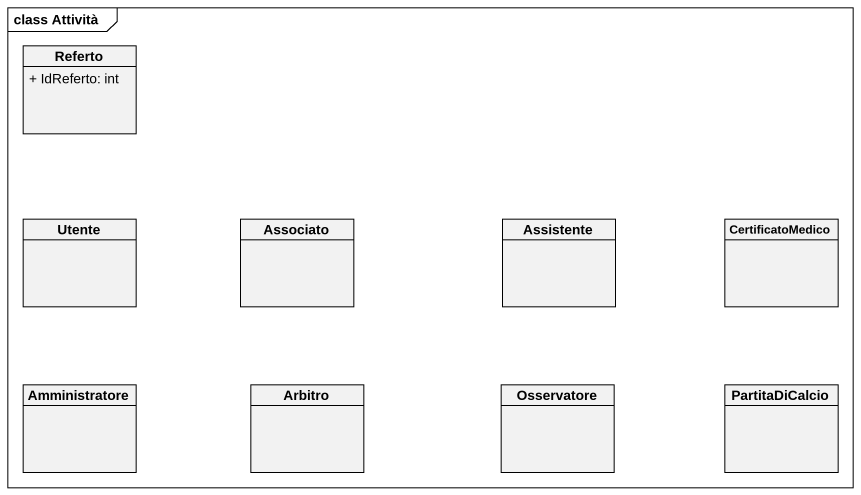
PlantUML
@startuml
mainframe class Attività
hide circle
hide empty members
skinparam classAttributeIconSize 0
class Referto {
  + IdReferto: int
}
class Utente
class Associato
class Assistente
class CertificatoMedico
class Amministratore
class Arbitro
class Osservatore
class PartitaDiCalcio
@enduml
